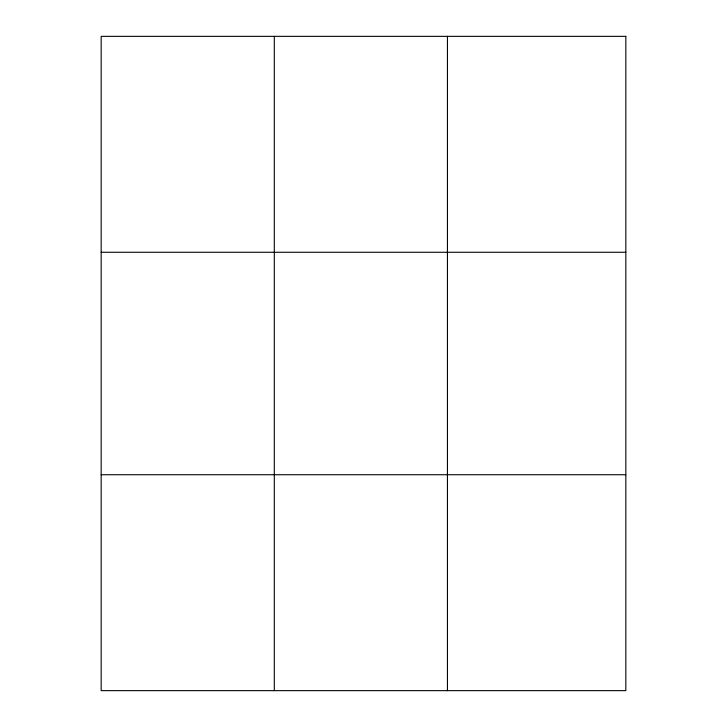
<?xml version="1.0" encoding="UTF-8"?>
<svg xmlns="http://www.w3.org/2000/svg" width="727" height="727" viewBox="0 0 727 727"><rect width="100%" height="100%" fill="white"/><g stroke="black" fill="none" stroke-linecap="round" stroke-linejoin="round"><path stroke-width="1.09" d="M274.306 36.35L274.306 690.65M447.441 36.35L447.441 690.65M101.171 252.269L625.829 252.269M101.171 474.731L625.829 474.731M625.829 36.35L625.829 690.65L101.171 690.65L101.171 36.35L625.829 36.35"/></g></svg>
